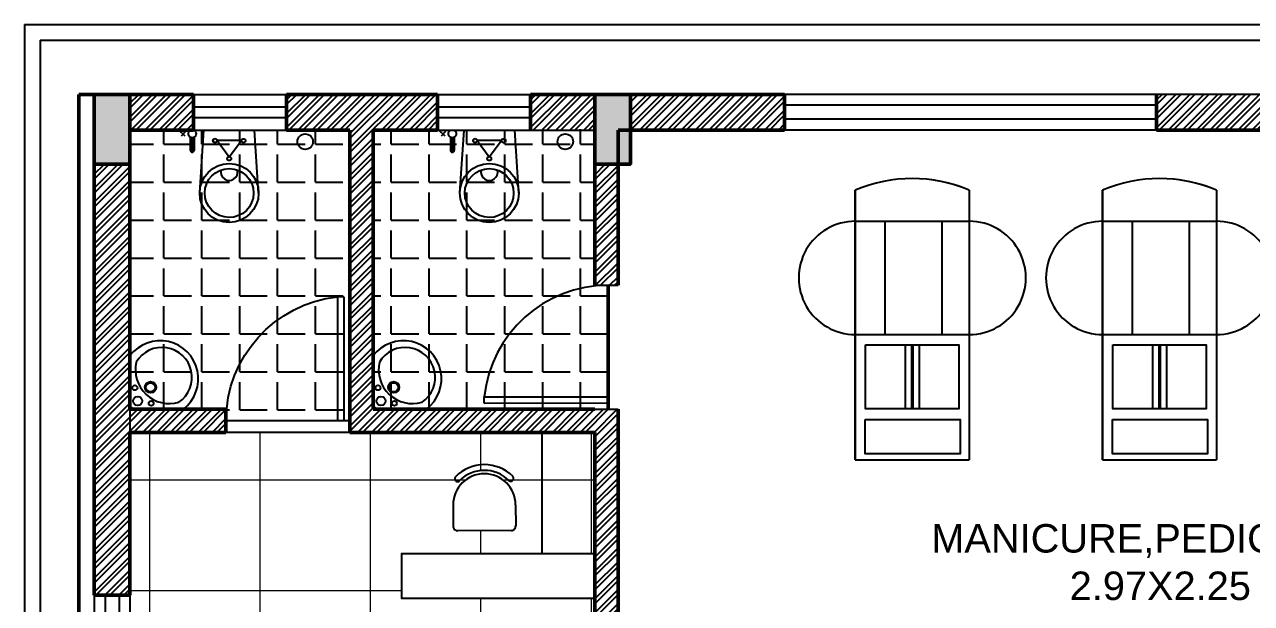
# Model space of a CAD drawing. Header units: millimetres. Extents: x 1521 to 3683, y 1649 to 3322.
# Drawn here: x 1656.63 to 1660.589, y 1670.395 to 1672.261 of the extents above; entities that cross this region are included whole.
import ezdxf

# ---------------------------------------------------------------- set-up
doc = ezdxf.new("R2010")
doc.units = ezdxf.units.MM
doc.header["$LTSCALE"] = 0.1
doc.linetypes.add('DASHED2', pattern=[0.375, 0.25, -0.125])
for name, color, linetype, lineweight in [('COL', 1, 'Continuous', 50), ('plan wall', 7, 'Continuous', 25), ('WALL', 7, 'Continuous', 50), ('WIN', 8, 'Continuous', 25)]:
    doc.layers.add(name, color=color, linetype=linetype, lineweight=lineweight)
doc.styles.add('WORKING', font='ARIALN.TTF')
pattern_1 = [(45, (3.51019, 95.31282), (-0.0224506403, 0.0224506403), []), (45, (3.51019, 95.328697), (-0.0224506403, 0.0224506403), [])]
pattern_2 = [(45, (1042.899978, 936.663584), (-0.0224506403, 0.0224506403), []), (45, (1042.899978, 936.67946), (-0.0224506403, 0.0224506403), [])]

# ---------------------------------------------------------------- blocks, each defined once
blk = doc.blocks.new('A$C5AF141BB')
at = {"layer": 'plan wall'}
for p, q in [((-2.6751, -1.1038), (-2.6751, 0.8128)), ((-2.6751, 0.8128), (-2.6751, -1.1038)), ((-2.6751, 0.8128), (-2.6751, 0.4962)), ((-2.6751, 0.8128), (-2.6751, 0.3962)), ((-1.8639, 0.8128), (-1.8639, -1.1038)), ((-2.6751, 0.5924), (-1.8639, 0.5924)), ((-2.4647, 0.5924), (-2.4647, -0.2134)), ((-2.0596, 0.5924), (-2.0596, -0.2134)), ((-2.6751, 0.3962), (-2.6751, -0.6038)), ((-2.6751, -0.2134), (-1.8639, -0.2134)), ((-2.3202, -0.2853), (-2.3202, -0.7416)), ((-2.2752, -0.2853), (-2.2752, -0.7416)), ((-2.2702, -0.2853), (-2.2702, -0.7416)), ((-2.2652, -0.2853), (-2.2652, -0.7416)), ((-2.2202, -0.2853), (-2.2202, -0.7416)), ((-2.6751, -1.1038), (-1.8639, -1.1038))]:
    blk.add_line(p, q, dxfattribs=at)
for points in [[(-2.6027, -0.2853), (-1.9377, -0.2853), (-1.9377, -0.7416), (-2.6027, -0.7416)], [(-2.6053, -0.8166), (-1.929, -0.8166), (-1.929, -1.0607), (-2.6053, -1.0607)]]:
    blk.add_lwpolyline(points, close=True, dxfattribs=at)
for centre, radius, start, end in [((-2.2695, -0.1311), 1.0274, 66.74876, 113.25232), ((-2.2695, -0.1311), 1.0274, 66.74768, 84.41503), ((-2.6751, 0.1895), 0.4029, 89.96678, 270), ((-1.8639, 0.1895), 0.4029, 270, 90.03322)]:
    blk.add_arc(centre, radius, start, end, dxfattribs=at)
blk = doc.blocks.new('d')
for p, q in [((0.05, 1), (0.05, 0)), ((0.05, 1), (0.1, 1)), ((0.1, 1), (0.1, 0)), ((0, 0), (0.1, 0))]:
    blk.add_line(p, q)
at = {"linetype": 'DASHED2', "ltscale": 500}
blk.add_arc((-0.0055, 0.0001), 1.0055, 359.9965, 83.97793, dxfattribs=at)
blk = doc.blocks.new('wash')
for q in [(760.2305, 550.5402), (760.6408, 550.1285)]:
    blk.add_line((760.2305, 550.1285), q)
for centre, radius in [((760.2681, 550.2933), 0.0189), ((760.3884, 550.297), 0.0432), ((760.3884, 550.297), 0.035), ((760.29, 550.192), 0.035), ((760.3932, 550.1732), 0.0189)]:
    blk.add_circle(centre, radius)
for centre, radius, start, end in [((760.4628, 550.3614), 0.2931, 307.39596, 142.40881), ((760.4767, 550.3729), 0.2306, 304.13091, 149.39658), ((760.533, 550.4327), 0.2612, 167.25703, 286.27045), ((760.4495, 550.3623), 0.302, 223.52695, 230.32253)]:
    blk.add_arc(centre, radius, start, end)
blk = doc.blocks.new('chair cor')
for p, q in [((-27.5, 22.5), (-27.5, 4)), ((27.5, 22.5), (27.5, 4)), ((23.5, 0), (-23.5, 0))]:
    blk.add_line(p, q)
for centre, radius, start, end in [((0, 22.5), 35.5, 45.1027, 135.1027), ((0, 22.5), 27.5, 0, 180), ((-23.4, 45.8), 2.5, 135, 315.221), ((0, 22.5), 30.5, 45.1196, 135.1196), ((23.3, 45.9), 2.5, 225, 45.1105), ((-23.5, 4), 4, 179.6528, 270), ((23.5, 4), 4, 270, 0.3472)]:
    blk.add_arc(centre, radius, start, end)

msp = doc.modelspace()

# ---------------------------------------------------------------- hatches: boundary and pattern name
h = msp.add_hatch()
h.set_pattern_fill('STEEL', color=256, scale=0.01, style=0)
h.set_pattern_definition(pattern_1)
h.paths.add_polyline_path([(1657.1754, 1672.0361), (1656.9704, 1672.0361), (1656.9704, 1671.9211), (1657.1754, 1671.9211)])
h = msp.add_hatch()
h.set_pattern_fill('STEEL', color=256, scale=0.01, style=0)
h.set_pattern_definition(pattern_1)
h.paths.add_polyline_path([(1657.9629, 1672.0361), (1657.4754, 1672.0361), (1657.4754, 1671.9211), (1657.6804, 1671.9211), (1657.6804, 1670.9836), (1657.6804, 1670.9461), (1658.4704, 1670.9461), (1658.4704, 1669.8211), (1658.5454, 1669.8211), (1658.5454, 1671.0211), (1658.4704, 1671.0211), (1657.7554, 1671.0211), (1657.7554, 1671.9211), (1657.9629, 1671.9211)])
h = msp.add_hatch()
h.set_pattern_fill('STEEL', color=256, scale=0.01, style=0)
h.set_pattern_definition(pattern_2)
h.paths.add_polyline_path([(1658.4704, 1672.0361), (1658.2629, 1672.0361), (1658.2629, 1671.9211), (1658.4704, 1671.9211)])
h.paths.add_polyline_path([(1658.5454, 1671.8111), (1658.4704, 1671.8111), (1658.4704, 1671.4207), (1658.5132, 1671.4207), (1658.5132, 1671.4207), (1658.5132, 1671.4207), (1658.5454, 1671.4207)])
h.paths.add_polyline_path([(1659.0829, 1672.0361), (1658.5854, 1672.0361), (1658.5854, 1671.9211), (1659.0829, 1671.9211)])
h.paths.add_polyline_path([(1660.7804, 1672.0361), (1660.2829, 1672.0361), (1660.2829, 1671.9211), (1660.7804, 1671.9211)])
h = msp.add_hatch()
h.set_pattern_fill('ANGLE', color=9, scale=0.0175, style=0)
h.set_pattern_definition([(0, (834.6661, 1068.38854), (0, 0.1222375), [0.0889, -0.0333375]), (90, (834.6661, 1068.38854), (-0.1222375, 0), [0.0889, -0.0333375])])
h.paths.add_polyline_path([(1657.6804, 1671.9211), (1657.6804, 1670.9836), (1657.2808, 1670.9838), (1657.2808, 1671.0211), (1656.9704, 1671.0211), (1656.9704, 1671.9211)])
h.paths.add_polyline_path([(1657.7554, 1671.9211), (1658.4704, 1671.9236), (1658.4704, 1671.4207), (1658.5134, 1671.4207), (1658.5134, 1671.0211), (1657.7554, 1671.0211)])
h = msp.add_hatch()
h.set_pattern_fill('STEEL', color=256, scale=0.01, style=0)
h.set_pattern_definition(pattern_2)
h.paths.add_polyline_path([(1656.9704, 1670.9461), (1657.2798, 1670.9461), (1657.2798, 1671.0211), (1656.9704, 1671.0211)])
h.paths.add_polyline_path([(1656.8554, 1671.8111), (1656.9704, 1671.8111), (1656.9704, 1670.4211), (1656.8554, 1670.4211)])
at = {"lineweight": 0}
h = msp.add_hatch(dxfattribs=at)
h.set_pattern_fill('NET', color=9, scale=0.11224, style=0)
h.set_pattern_definition([(0, (3.5102, 95.31282), (0, 0.35636287), []), (90, (3.5102, 95.31282), (-0.35636287, 0), [])])
h.paths.add_polyline_path([(1657.5333, 1669.8), (1657.8458, 1669.8), (1657.8458, 1669.2375), (1657.5333, 1669.2375)])
h.paths.add_polyline_path([(1657.3344, 1669.1228), (1657.0079, 1669.1228), (1657.0079, 1670.0493), (1657.3344, 1670.0493)])
h.paths.add_polyline_path([(1657.4216, 1668.781), (1657.4216, 1669.0412), (1657.997, 1669.0412), (1657.997, 1668.781)])
h.paths.add_polyline_path([(1657.9699, 1668.781), (1657.4216, 1668.781), (1657.4216, 1668.9938), (1657.3945, 1668.9938), (1657.3945, 1668.7336), (1657.9699, 1668.7336)])
h.paths.add_polyline_path([(1657.8467, 1670.555), (1658.4704, 1670.555), (1658.4704, 1670.9461), (1656.9704, 1670.9461), (1656.9704, 1668.6961), (1658.4704, 1668.6961), (1658.4704, 1670.4119), (1657.8467, 1670.4119)])
h.paths.add_polyline_path([(1658.1786, 1670.6299), (1658.0527, 1670.6299), (1658.0527, 1670.8269), (1658.1786, 1670.8269)])
at = {"layer": 'COL'}
h = msp.add_hatch(color=256, dxfattribs=at)
h.paths.add_polyline_path([(1667.8154, 1664.1811), (1667.8154, 1663.9311), (1667.7004, 1663.9311), (1667.7004, 1664.1811)])
h.paths.add_polyline_path([(1662.7004, 1666.5386), (1662.7004, 1666.2886), (1662.5854, 1666.2886), (1662.5854, 1666.5386)])
h.paths.add_polyline_path([(1662.5854, 1663.5811), (1662.8354, 1663.5811), (1662.8354, 1663.4661), (1662.5854, 1663.4661)])
h.paths.add_polyline_path([(1664.9504, 1663.5811), (1665.2004, 1663.5811), (1665.2004, 1663.4661), (1664.9504, 1663.4661)])
h.paths.add_polyline_path([(1667.8154, 1668.6961), (1667.8154, 1668.4461), (1667.7004, 1668.4461), (1667.7004, 1668.6961)])
h.paths.add_polyline_path([(1662.9604, 1668.6961), (1663.2104, 1668.6961), (1663.2104, 1668.5811), (1662.9604, 1668.5811)])
h.paths.add_polyline_path([(1665.1904, 1668.6961), (1665.4404, 1668.6961), (1665.4404, 1668.5811), (1665.1904, 1668.5811)])
h.paths.add_polyline_path([(1667.8154, 1666.5386), (1667.8154, 1666.2886), (1667.7004, 1666.2886), (1667.7004, 1666.5386)])
h.paths.add_polyline_path([(1669.0904, 1664.0461), (1669.3904, 1664.0461), (1669.3904, 1663.9311), (1669.0904, 1663.9311)])
h.paths.add_polyline_path([(1669.2054, 1669.8961), (1669.2054, 1669.5961), (1669.0904, 1669.5961), (1669.0904, 1669.8961)])
h.paths.add_polyline_path([(1671.2304, 1672.0361), (1671.5304, 1672.0361), (1671.5304, 1671.9211), (1671.2304, 1671.9211)])
h.paths.add_polyline_path([(1669.0904, 1672.0361), (1669.3904, 1672.0361), (1669.3904, 1671.9211), (1669.0904, 1671.9211)])
h.paths.add_polyline_path([(1671.1554, 1664.0461), (1671.5304, 1664.0461), (1671.5304, 1663.9311), (1671.1554, 1663.9311)])
h.paths.add_polyline_path([(1671.5304, 1661.6611), (1671.5304, 1661.5461), (1671.1554, 1661.5461), (1671.1554, 1661.6611)])
h.paths.add_polyline_path([(1671.5304, 1666.4711), (1671.5304, 1666.3561), (1671.1554, 1666.3561), (1671.1554, 1666.4711)])
h.paths.add_polyline_path([(1665.3254, 1669.9711), (1665.4404, 1669.9711), (1665.4404, 1669.5961), (1665.3254, 1669.5961)])
edge = h.paths.add_edge_path()
edge.add_line((1671.5304, 1668.5811), (1671.1554, 1668.5811))
edge.add_line((1671.1554, 1668.5811), (1671.1554, 1668.6961))
edge.add_line((1671.1554, 1668.6961), (1671.5304, 1668.6961))
h.paths.add_polyline_path([(1669.3904, 1668.6961), (1669.3904, 1668.5811), (1669.0904, 1668.5811), (1669.0904, 1668.6961)])
h.paths.add_polyline_path([(1666.6004, 1672.0361), (1666.6004, 1671.9211), (1666.3004, 1671.9211), (1666.3004, 1672.0361)])
h.paths.add_polyline_path([(1665.3254, 1672.0361), (1665.4404, 1672.0361), (1665.4404, 1671.7361), (1665.3254, 1671.7361)])
h.paths.add_polyline_path([(1662.9604, 1672.0361), (1663.0754, 1672.0361), (1663.0754, 1671.7361), (1662.9604, 1671.7361)])
h.paths.add_polyline_path([(1667.8154, 1657.4311), (1667.7004, 1657.4311), (1667.7004, 1657.6561), (1667.8154, 1657.6561)])
h.paths.add_polyline_path([(1671.2554, 1659.9711), (1671.5304, 1659.9711), (1671.5304, 1659.8561), (1671.2554, 1659.8561)])
h.paths.add_polyline_path([(1658.4704, 1669.8211), (1658.5854, 1669.8211), (1658.5854, 1669.5961), (1658.4704, 1669.5961)])
h.paths.add_polyline_path([(1671.3054, 1657.4311), (1671.3054, 1657.5461), (1671.5304, 1657.5461), (1671.5304, 1657.4311)])
h.paths.add_polyline_path([(1660.7804, 1669.8211), (1660.8954, 1669.8211), (1660.8954, 1669.5961), (1660.7804, 1669.5961)])
h.paths.add_polyline_path([(1660.7804, 1672.0361), (1660.8954, 1672.0361), (1660.8954, 1671.8111), (1660.7804, 1671.8111)])
h.paths.add_polyline_path([(1658.4704, 1672.0361), (1658.5854, 1672.0361), (1658.5854, 1671.8111), (1658.4704, 1671.8111)])
h.paths.add_polyline_path([(1669.2054, 1657.4311), (1669.0904, 1657.4311), (1669.0904, 1657.6561), (1669.2054, 1657.6561)])
h.paths.add_polyline_path([(1669.3154, 1659.9711), (1669.3154, 1659.8561), (1669.0904, 1659.8561), (1669.0904, 1659.9711)])
h.paths.add_polyline_path([(1658.6954, 1668.6961), (1658.6954, 1668.5811), (1658.4704, 1668.5811), (1658.4704, 1668.6961)])
h.paths.add_polyline_path([(1656.8554, 1668.8061), (1656.9704, 1668.8061), (1656.9704, 1668.5811), (1656.8554, 1668.5811)])
h.paths.add_polyline_path([(1656.8554, 1672.0361), (1656.9704, 1672.0361), (1656.9704, 1671.8111), (1656.8554, 1671.8111)])
h.paths.add_polyline_path([(1660.8954, 1668.6961), (1660.8954, 1668.5811), (1660.6704, 1668.5811), (1660.6704, 1668.6961)])
h.paths.add_polyline_path([(1664.5004, 1670.2711), (1664.5004, 1671.0961), (1663.9004, 1671.0961), (1663.9004, 1670.2711), (1663.8254, 1670.2711), (1663.8254, 1671.1711), (1664.5754, 1671.1711), (1664.5754, 1670.2711)])
h.paths.add_polyline_path([(1669.0904, 1666.4711), (1669.3904, 1666.4711), (1669.3904, 1666.3561), (1669.0904, 1666.3561)])
h.paths.add_polyline_path([(1669.3904, 1661.6611), (1669.3904, 1661.5461), (1669.0904, 1661.5461), (1669.0904, 1661.6611)])
h.paths.add_polyline_path([(1667.8154, 1659.8511), (1667.7004, 1659.8511), (1667.7004, 1660.0761), (1667.8154, 1660.0761)])
h.paths.add_polyline_path([(1667.8154, 1661.7286), (1667.8154, 1661.4786), (1667.7004, 1661.4786), (1667.7004, 1661.7286)])
h.paths.add_polyline_path([(1662.9604, 1669.8961), (1663.0754, 1669.8961), (1663.0754, 1669.5961), (1662.9604, 1669.5961)])

# ---------------------------------------------------------------- linework, layer by layer
for p, q in [((1660.7804, 1672.0361), (1660.2829, 1672.0361)), ((1657.9629, 1671.9211), (1658.4704, 1671.9211)), ((1658.4704, 1671.4207), (1658.5454, 1671.4207)), ((1657.6404, 1670.9836), (1657.2808, 1670.9836)), ((1658.4704, 1671.0211), (1658.5454, 1671.0211))]:
    msp.add_line(p, q)
at = {"lineweight": 25}
for p, q in [((1657.2389, 1671.8891), (1657.2389, 1671.8846)), ((1658.0782, 1671.8891), (1658.0782, 1671.8846))]:
    msp.add_line(p, q, dxfattribs=at)
msp.add_lwpolyline([(1657.6804, 1671.9211), (1657.6804, 1670.9836), (1657.2798, 1670.9836), (1657.2798, 1671.0211), (1656.9704, 1671.0211), (1656.9704, 1671.9211), (1657.6804, 1671.9211)])
for points in [[(1656.8554, 1671.8111), (1656.9704, 1671.8111), (1656.9704, 1670.4211), (1656.8554, 1670.4211)], [(1656.9704, 1670.9461), (1657.2798, 1670.9461), (1657.2798, 1671.0211), (1656.9704, 1671.0211)], [(1656.9704, 1668.6961), (1658.4704, 1668.6961), (1658.4704, 1670.9461), (1656.9704, 1670.9461)], [(1658.4704, 1670.555), (1658.3002, 1670.555), (1658.3002, 1670.9461), (1658.4704, 1670.9461)], [(1658.4704, 1670.555), (1657.8467, 1670.555), (1657.8467, 1670.4119), (1658.4704, 1670.4119)]]:
    msp.add_lwpolyline(points, close=True)
at = {"layer": 'COL'}
for points in [[(1656.8554, 1672.0361), (1656.9704, 1672.0361), (1656.9704, 1671.8111), (1656.8554, 1671.8111)], [(1658.4704, 1672.0361), (1658.5854, 1672.0361), (1658.5854, 1671.8111), (1658.4704, 1671.8111)]]:
    msp.add_lwpolyline(points, close=True, dxfattribs=at)
at = {"layer": 'plan wall'}
for p, q in [((1657.1486, 1671.9011), (1657.1281, 1671.9211)), ((1657.153, 1671.9211), (1657.1356, 1671.9011)), ((1657.1652, 1671.8978), (1657.1651, 1671.8548)), ((1657.1714, 1671.8961), (1657.1713, 1671.8497)), ((1657.1777, 1671.8978), (1657.1776, 1671.8547)), ((1657.1955, 1671.7181), (1657.2092, 1671.9211)), ((1657.3856, 1671.7177), (1657.3729, 1671.9211)), ((1657.9879, 1671.9011), (1657.9673, 1671.9211)), ((1657.9923, 1671.9211), (1657.9749, 1671.9011)), ((1658.0045, 1671.8978), (1658.0044, 1671.8548)), ((1658.0107, 1671.8961), (1658.0106, 1671.8497)), ((1658.017, 1671.8978), (1658.0169, 1671.8547)), ((1658.0347, 1671.7181), (1658.0485, 1671.9211)), ((1658.2249, 1671.7177), (1658.2122, 1671.9211)), ((1657.3306, 1671.8868), (1657.2514, 1671.887)), ((1657.2514, 1671.887), (1657.2908, 1671.8352)), ((1657.2908, 1671.8352), (1657.3306, 1671.8868)), ((1658.1698, 1671.8868), (1658.0907, 1671.887)), ((1658.0907, 1671.887), (1658.1301, 1671.8352)), ((1658.1301, 1671.8352), (1658.1698, 1671.8868))]:
    msp.add_line(p, q, dxfattribs=at)
for centre in [(1657.536, 1671.8836), (1658.3753, 1671.8836)]:
    msp.add_circle(centre, 0.025, dxfattribs=at)
for centre, major_axis, ratio, start_param, end_param in [((1657.1715, 1671.9086), (-0.0002, -0.0125), 0.999968, 3.157287497747048, 9.440472804926635), ((1658.0108, 1671.9086), (-0.0002, -0.0125), 0.999968, 3.157287497747048, 9.440472804926635), ((1657.1713, 1671.8559), (-0.00027, 0.00624), 0.999966, 1.524714, 4.666306), ((1657.2449, 1671.8869), (-0.00022, -0.00645), 0.999964, 3.173921, 9.457106), ((1657.337, 1671.8866), (-0.00104, 0.00637), 0.999965, -0.163951, 6.119234), ((1658.0106, 1671.8559), (-0.00027, 0.00624), 0.999966, 1.524714, 4.666306), ((1658.0842, 1671.8869), (-0.00022, -0.00645), 0.999964, 3.173921, 9.457106), ((1658.1763, 1671.8866), (-0.00104, 0.00637), 0.999965, -0.163951, 6.119234), ((1657.2908, 1671.8288), (-0.00022, -0.00645), 0.999964, 3.173959, 9.457144), ((1658.1301, 1671.8288), (-0.00022, -0.00645), 0.999964, 3.173959, 9.457144), ((1657.2906, 1671.7179), (-0.0004, 0.0951), 0.999966, -0.006354705291457, 6.276830601888128), ((1657.2906, 1671.7179), (-0.0017, -0.0788), 0.999966, 3.16012, 9.443305), ((1657.2907, 1671.7858), (-0.0003, -0.0272), 0.999965, 4.485347, 8.095194), ((1658.1298, 1671.7179), (-0.0004, 0.0951), 0.999966, -0.006354705291457, 6.276830601888128), ((1658.1298, 1671.7179), (-0.0017, -0.0788), 0.999966, 3.16012, 9.443305), ((1658.13, 1671.7858), (-0.0003, -0.0272), 0.999965, 4.485347, 8.095194)]:
    msp.add_ellipse(centre, major_axis=major_axis, ratio=ratio, start_param=start_param, end_param=end_param, dxfattribs=at)
at = {"layer": 'WALL'}
for p, q in [((1656.8554, 1672.0361), (1656.8054, 1672.0361)), ((1656.8554, 1672.0361), (1656.8554, 1671.4336)), ((1657.1754, 1672.0361), (1656.8554, 1672.0361)), ((1657.1754, 1671.9211), (1657.1754, 1672.0361)), ((1657.4754, 1671.9211), (1657.4754, 1672.0361)), ((1657.9629, 1672.0361), (1657.4754, 1672.0361)), ((1657.9629, 1671.9211), (1657.9629, 1672.0361)), ((1659.0829, 1672.0361), (1658.2629, 1672.0361)), ((1658.2629, 1671.9211), (1658.2629, 1672.0361)), ((1659.0829, 1672.0361), (1659.0829, 1671.9211)), ((1660.2829, 1672.0361), (1660.2829, 1671.9211)), ((1656.9704, 1671.9211), (1656.9704, 1671.4336)), ((1657.1754, 1671.9211), (1656.9704, 1671.9211)), ((1657.6804, 1671.9211), (1657.4754, 1671.9211)), ((1657.6804, 1670.9461), (1657.6804, 1671.9211)), ((1657.7554, 1671.0211), (1657.7554, 1671.9211)), ((1657.7554, 1671.9211), (1657.9629, 1671.9211)), ((1658.4704, 1671.9211), (1658.4704, 1671.4207)), ((1658.5454, 1671.9211), (1658.5454, 1671.4207)), ((1658.5454, 1671.9211), (1658.5454, 1671.4207)), ((1658.5454, 1671.9211), (1658.5454, 1671.4207)), ((1659.0829, 1671.9211), (1658.5454, 1671.9211)), ((1660.8204, 1671.9211), (1660.2829, 1671.9211)), ((1658.5454, 1671.8111), (1658.5454, 1671.4207)), ((1656.8554, 1671.4336), (1656.8554, 1670.4211)), ((1656.9704, 1671.4336), (1656.9704, 1671.0211)), ((1658.5134, 1671.4207), (1658.5134, 1671.0211)), ((1657.2798, 1671.0211), (1656.9704, 1671.0211)), ((1657.2798, 1670.9461), (1657.2798, 1671.0211)), ((1658.4704, 1671.0211), (1657.7554, 1671.0211)), ((1658.5454, 1671.0211), (1658.5454, 1669.8211)), ((1658.5454, 1671.0211), (1658.5454, 1670.8461)), ((1656.9704, 1670.9461), (1656.9704, 1670.4211)), ((1657.2798, 1670.9461), (1656.9704, 1670.9461)), ((1657.7554, 1670.9461), (1657.6804, 1670.9461)), ((1658.4704, 1670.9461), (1657.7554, 1670.9461)), ((1658.4704, 1670.9461), (1658.4704, 1669.553)), ((1658.4704, 1670.9461), (1658.4704, 1670.8461)), ((1656.8554, 1670.4211), (1656.9704, 1670.4211))]:
    msp.add_line(p, q, dxfattribs=at)
msp.add_lwpolyline([(1658.5454, 1668.7461), (1658.7454, 1668.7461), (1658.7454, 1668.5311), (1656.8054, 1668.5311), (1656.8054, 1672.0361)], dxfattribs=at)
at = {"layer": 'WIN'}
for p, q in [((1656.6304, 1672.2611), (1656.6304, 1668.3561)), ((1656.6304, 1672.2611), (1666.5057, 1672.2611)), ((1656.6804, 1672.2111), (1656.6804, 1668.4061)), ((1656.6804, 1672.2111), (1666.5057, 1672.2111)), ((1657.1754, 1672.0361), (1657.4754, 1672.0361)), ((1657.9629, 1672.0361), (1658.2629, 1672.0361)), ((1660.2829, 1672.0361), (1659.0829, 1672.0361)), ((1657.1754, 1671.9961), (1657.4754, 1671.9961)), ((1657.9629, 1671.9961), (1658.2629, 1671.9961)), ((1660.2829, 1672.0011), (1659.0829, 1672.0011)), ((1657.1754, 1671.9611), (1657.4754, 1671.9611)), ((1657.9629, 1671.9611), (1658.2629, 1671.9611)), ((1660.2829, 1671.9561), (1659.0829, 1671.9561)), ((1657.1754, 1671.9211), (1657.4754, 1671.9211)), ((1660.2829, 1671.9211), (1659.0829, 1671.9211)), ((1656.8554, 1670.4211), (1656.8554, 1669.2211)), ((1656.8904, 1670.4211), (1656.8904, 1669.2211)), ((1656.9354, 1670.4211), (1656.9354, 1669.2211)), ((1656.9704, 1670.4211), (1656.9704, 1669.2211))]:
    msp.add_line(p, q, dxfattribs=at)

# ---------------------------------------------------------------- block references
at = {"xscale": 0.4533198131007339, "yscale": 0.4533198131007339, "zscale": 0.4533198131007338}
for p in [(1660.5238, 1671.3584), (1661.3217, 1671.3584)]:
    msp.add_blockref('A$C5AF141BB', p, dxfattribs=at)
at = {"xscale": 0.0036654584245217, "yscale": 0.0036654584243934, "zscale": 0.0036654584244292, "rotation": 0.1876832957471949}
msp.add_blockref('chair cor', (1658.1144, 1670.6297), dxfattribs=at)
at = {"layer": 'plan wall', "yscale": 0.3995507202148474, "zscale": 0.3995507301424014}
for p, xscale, rotation in [((1658.5134, 1671.0211), 0.3995506868434306, 90.02132102628879), ((1657.6804, 1670.9836), -0.3995506868434306, 359.9786789737112)]:
    msp.add_blockref('d', p, dxfattribs=dict(at, xscale=xscale, rotation=rotation))
at = {"layer": 'plan wall', "xscale": 0.4196093749999364, "yscale": 0.4195937499998763, "zscale": 0.4196107514725069}
for p in [(1337.9708, 1440.1906), (1338.7555, 1440.1906)]:
    msp.add_blockref('wash', p, dxfattribs=at)

# ---------------------------------------------------------------- texts
at = {"ltscale": 0.2, "insert": (1659.0247, 1670.6507), "char_height": 0.091816, "width": 2.429084, "attachment_point": 1, "style": 'WORKING'}
msp.add_mtext('\\pi0.53156;{\\f@Arial Unicode MS|b0|i0|c0|p34;MANICURE,PEDICURE\\P\\pi0.87124;   2.97X2.25}', dxfattribs=at)

doc.saveas('drawing.dxf')
